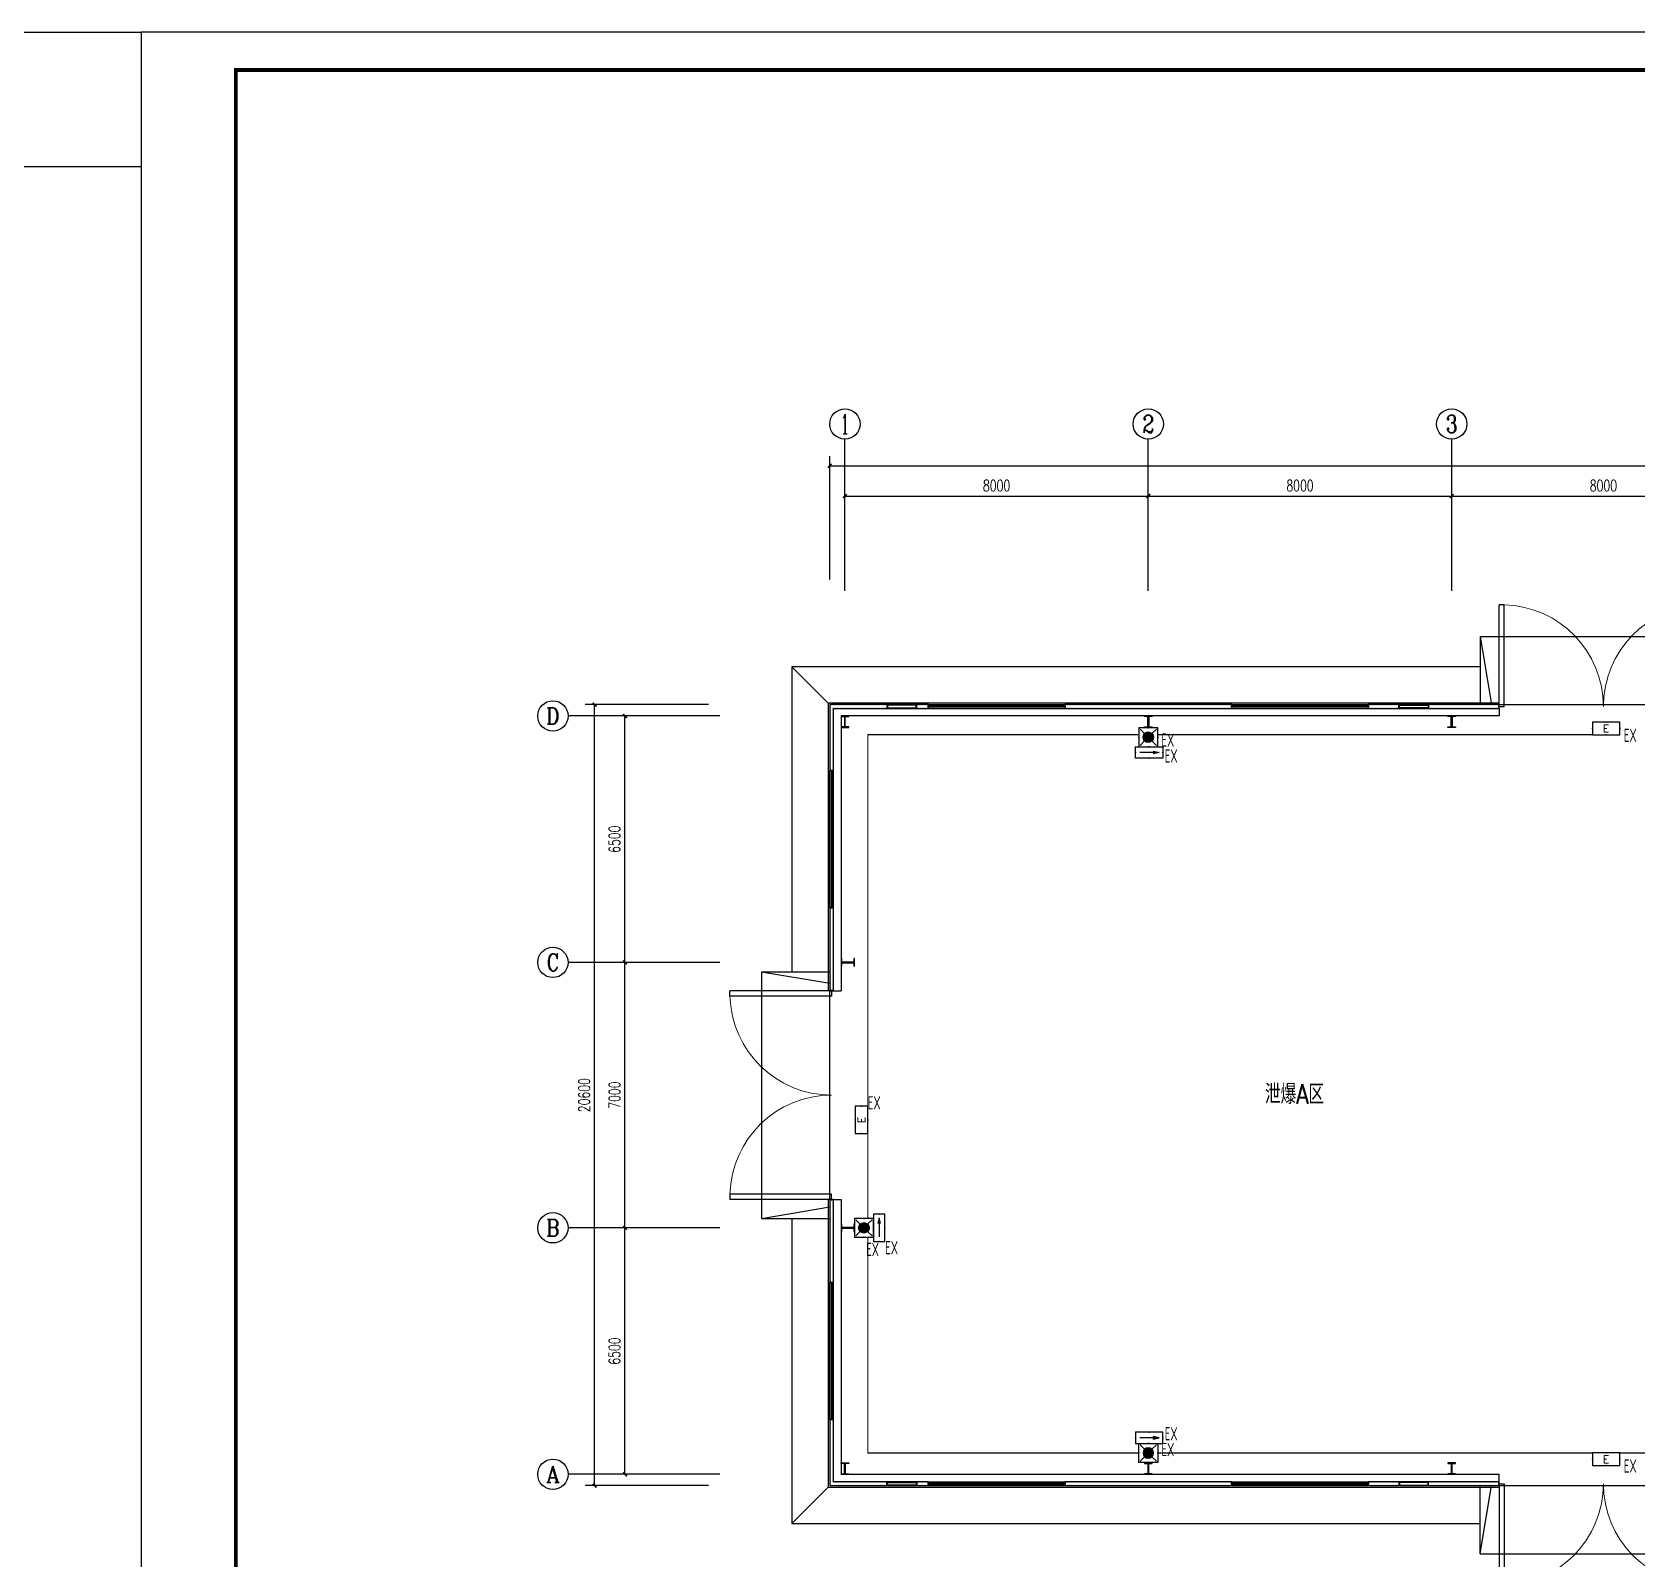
# Model space of a CAD drawing. Extents: x 1234595 to 2088511, y -80443 to 75292.
# Drawn here: x 1344770 to 1387086, y -41469 to -1201 of the extents above; entities that cross this region are included whole.
import ezdxf
from ezdxf.enums import TextEntityAlignment as Align

# ---------------------------------------------------------------- set-up
doc = ezdxf.new("R2010")
doc.units = 0
doc.header["$LTSCALE"] = 1000
doc.header["$MEASUREMENT"] = 0
doc.linetypes.add('DASH', pattern=[0.35, 0.25, -0.1])
doc.layers.get('0').update_dxf_attribs({"linetype": 'CONTINUOUS'})
doc.layers.get('Defpoints').update_dxf_attribs({"linetype": 'CONTINUOUS'})
doc.layers.add('_0', color=7, linetype='CONTINUOUS', lineweight=25)
for name, color, linetype in [('AXIS_TEXT', 7, 'CONTINUOUS'), ('EQUIP-照明', 3, 'CONTINUOUS'), ('PUB_TITLE', 4, 'CONTINUOUS'), ('WIRE-照明', 1, 'CONTINUOUS'), ('建筑底图', 251, 'CONTINUOUS'), ('电气文字', 7, 'CONTINUOUS')]:
    doc.layers.add(name, color=color, linetype=linetype)
doc.styles.add('_HZTXT', font='txt.shx', dxfattribs={"width": 0.8, "bigfont": 'HZTXT.shx'})
doc.styles.add('_TCH_AXIS', font='COMPLEX', dxfattribs={"bigfont": 'GBCBIG'})
doc.styles.add('_TCH_DIM_T3', font='SIMPLEX', dxfattribs={"width": 0.705882, "bigfont": 'GBCBIG'})
doc.styles.add('_TEL_DIM', font='SIMPLEX', dxfattribs={"width": 0.8, "height": 3.5, "bigfont": 'HZTXT'})
doc.styles.add('COMPLEX', font='COMPLEX')
doc.styles.add('sceie', font='sceie.shx', dxfattribs={"width": 0.7, "bigfont": 'sceic.shx'})
doc.dimstyles.new('_TCH_ARCH&&100', dxfattribs={"dimtxt": 297.5, "dimasz": 100, "dimexe": 250, "dimexo": 300, "dimgap": 126.25, "dimtad": 1, "dimdec": 0, "dimzin": 0, "dimdsep": 46, "dimtxsty": '_TCH_DIM_T3', "dimblk": 'ARCHTICK', "dimcen": 0.09, "dimclrt": 7, "dimazin": 2, "dimtfac": 1, "dimtdec": 0, "dimtix": 1, "dimtmove": 2, "dimatfit": 3, "dimfxl": 0, "dimtolj": 1, "dimtzin": 0, "dimarcsym": 0})

# ---------------------------------------------------------------- blocks, each defined once
blk = doc.blocks.new('$equip$00002534')
for p, q in [((-0.72, 0.66), (-0.72, 0)), ((0.72, 0.66), (-0.72, 0.66)), ((-0.72, 0), (0.72, 0)), ((0.72, 0), (0.72, 0.66))]:
    blk.add_line(p, q)
at = {"const_width": 0.04}
blk.add_lwpolyline([(-0.72, 0.66), (-0.72, 0), (0.72, 0), (0.72, 0.66), (-0.72, 0.66), (-0.72, 0)], dxfattribs=at)
for p in [(-0.72, 0.33), (0, 0.66), (0, 0), (0.72, 0.33)]:
    blk.add_point(p)
at = {"color": 7, "style": '_TEL_DIM'}
blk.add_attdef('$TEXT$', text='', height=0.4, dxfattribs=at).set_placement((0, 0.33), align=Align.MIDDLE_CENTER)
at = {"color": 7, "style": '_TEL_DIM', "flags": 1}
blk.add_attdef('A', text='', height=0.00002, dxfattribs=at).set_placement((0, 0), align=Align.MIDDLE_CENTER)
blk = doc.blocks.new('$equip$00002604')
blk.add_hatch(color=256).paths.add_polyline_path([(0.275, 0.5, 1), (-0.274, 0.5, 1)])
for p, q in [((-0.429, 0.929), (-0.194, 0.694)), ((0.194, 0.694), (0.429, 0.929)), ((-0.429, 0.071), (-0.194, 0.306)), ((0.194, 0.306), (0.429, 0.071))]:
    blk.add_line(p, q)
at = {"const_width": 0.04}
blk.add_lwpolyline([(-0.5, 1), (-0.5, 0), (0.5, 0), (0.5, 1), (-0.5, 1), (-0.5, 0)], dxfattribs=at)
blk.add_lwpolyline([(-0.5, 1), (-0.5, 0), (0.5, 0), (0.5, 1)], close=True)
blk.add_circle((0, 0.5), 0.275)
for p in [(0, 1), (-0.5, 0.5), (0, 0), (0.5, 0.5)]:
    blk.add_point(p)
at = {"color": 7, "style": '_TEL_DIM', "flags": 1}
blk.add_attdef('A', text='', height=0.000025, dxfattribs=at).set_placement((0, 0), align=Align.MIDDLE_CENTER)
blk = doc.blocks.new('$equip$00002541')
blk.add_hatch(color=256).paths.add_polyline_path([(-0.24, 0.372), (-0.528, 0.3), (-0.24, 0.228)])
for p, q in [((-0.72, 0.6), (-0.72, 0)), ((0.72, 0.6), (-0.72, 0.6)), ((-0.72, 0), (0.72, 0)), ((-0.24, 0.372), (-0.528, 0.3)), ((-0.528, 0.3), (-0.24, 0.228)), ((-0.24, 0.372), (-0.24, 0.228)), ((0.72, 0), (0.72, 0.6))]:
    blk.add_line(p, q)
at = {"color": 7}
blk.add_line((-0.48, 0.3), (0.48, 0.3), dxfattribs=at)
at = {"const_width": 0.04}
blk.add_lwpolyline([(-0.72, 0.6), (-0.72, 0), (0.72, 0), (0.72, 0.6), (-0.72, 0.6), (-0.72, 0)], dxfattribs=at)
for p in [(-0.72, 0.3), (0, 0.6), (0, 0), (0.72, 0.3)]:
    blk.add_point(p)
at = {"color": 7, "style": '_TEL_DIM', "flags": 1}
blk.add_attdef('A', text='', height=0.00002, dxfattribs=at).set_placement((0, 0), align=Align.MIDDLE_CENTER)
blk = doc.blocks.new('$DorLib2D$00000002')
for p, q in [((-0.5, 0), (-0.5, 0.4875)), ((-0.475, 0.4875), (-0.5, 0.4875)), ((-0.475, 0), (-0.475, 0.4875)), ((0.475, 0), (0.475, 0.4875)), ((0.475, 0.4875), (0.5, 0.4875)), ((0.5, 0), (0.5, 0.4875)), ((-0.5, 0), (-0.475, 0)), ((0.5, 0), (0.475, 0))]:
    blk.add_line(p, q)
at = {"lineweight": 13}
for centre, start, end in [((-0.4875, 0), 0, 88.53072), ((0.4875, 0), 91.46928, 180)]:
    blk.add_arc(centre, 0.4875, start, end, dxfattribs=at)
blk = doc.blocks.new('$TCHSYS$WIN2D')
for p, q in [((-0.5, 0.5), (0.5, 0.5)), ((-0.5, 0.5), (-0.5, -0.5)), ((0.5, 0.5), (0.5, -0.5)), ((0.5, 0.167), (-0.5, 0.167)), ((0.5, -0.167), (-0.5, -0.167)), ((-0.5, -0.5), (0.5, -0.5))]:
    blk.add_line(p, q)
blk = doc.blocks.new('_ArchTick')
at = {"color": 0, "linetype": 'ByBlock', "const_width": 0.4}
blk.add_lwpolyline([(-0.5, -0.5), (0.5, 0.5)], dxfattribs=at)
blk = doc.blocks.new('*D107')
at = {"layer": 'Defpoints', "color": 0, "transparency": 16777216}
for p in [(1360403, -32737), (1362903, -32737), (1362903, -39237)]:
    blk.add_point(p, dxfattribs=at)
at = {"layer": '建筑底图', "color": 0, "lineweight": -2, "transparency": 16777216}
for p, q in [((1362603, -32737), (1360153, -32737)), ((1360403, -39237), (1360403, -32737)), ((1362603, -39237), (1360153, -39237))]:
    blk.add_line(p, q, dxfattribs=at)
at = {"layer": '建筑底图', "color": 0, "lineweight": -2, "transparency": 16777216, "xscale": 100, "yscale": 100, "zscale": 100}
for p, rotation in [((1360403, -32737), 90), ((1360403, -39237), 270)]:
    blk.add_blockref('_ArchTick', p, dxfattribs=dict(at, rotation=rotation))
at = {"layer": '建筑底图', "color": 7, "transparency": 16777216, "insert": (1360128, -35987), "char_height": 297.5, "attachment_point": 5, "rotation": 90, "style": '_TCH_DIM_T3'}
blk.add_mtext('\\A1;6500', dxfattribs=at)
blk = doc.blocks.new('*D108')
at = {"layer": 'Defpoints', "color": 0, "transparency": 16777216}
for p in [(1360403, -25737), (1362903, -25737), (1362903, -32737)]:
    blk.add_point(p, dxfattribs=at)
at = {"layer": '建筑底图', "color": 0, "lineweight": -2, "transparency": 16777216}
for p, q in [((1362603, -25737), (1360153, -25737)), ((1360403, -32737), (1360403, -25737)), ((1362603, -32737), (1360153, -32737))]:
    blk.add_line(p, q, dxfattribs=at)
at = {"layer": '建筑底图', "color": 0, "lineweight": -2, "transparency": 16777216, "xscale": 100, "yscale": 100, "zscale": 100}
for p, rotation in [((1360403, -25737), 90), ((1360403, -32737), 270)]:
    blk.add_blockref('_ArchTick', p, dxfattribs=dict(at, rotation=rotation))
at = {"layer": '建筑底图', "color": 7, "transparency": 16777216, "insert": (1360128, -29237), "char_height": 297.5, "attachment_point": 5, "rotation": 90, "style": '_TCH_DIM_T3'}
blk.add_mtext('\\A1;7000', dxfattribs=at)
blk = doc.blocks.new('*D109')
at = {"layer": 'Defpoints', "color": 0, "transparency": 16777216}
for p in [(1360403, -19237), (1362903, -19237), (1362903, -25737)]:
    blk.add_point(p, dxfattribs=at)
at = {"layer": '建筑底图', "color": 0, "lineweight": -2, "transparency": 16777216}
for p, q in [((1362603, -19237), (1360153, -19237)), ((1360403, -25737), (1360403, -19237)), ((1362603, -25737), (1360153, -25737))]:
    blk.add_line(p, q, dxfattribs=at)
at = {"layer": '建筑底图', "color": 0, "lineweight": -2, "transparency": 16777216, "xscale": 100, "yscale": 100, "zscale": 100}
for p, rotation in [((1360403, -19237), 90), ((1360403, -25737), 270)]:
    blk.add_blockref('_ArchTick', p, dxfattribs=dict(at, rotation=rotation))
at = {"layer": '建筑底图', "color": 7, "transparency": 16777216, "insert": (1360128, -22487), "char_height": 297.5, "attachment_point": 5, "rotation": 90, "style": '_TCH_DIM_T3'}
blk.add_mtext('\\A1;6500', dxfattribs=at)
blk = doc.blocks.new('*D110')
at = {"layer": 'Defpoints', "color": 0, "transparency": 16777216}
for p in [(1359603, -18937), (1362903, -18937), (1362903, -39537)]:
    blk.add_point(p, dxfattribs=at)
at = {"layer": '建筑底图', "color": 0, "lineweight": -2, "transparency": 16777216}
for p, q in [((1362603, -18937), (1359353, -18937)), ((1359603, -39537), (1359603, -18937)), ((1362603, -39537), (1359353, -39537))]:
    blk.add_line(p, q, dxfattribs=at)
at = {"layer": '建筑底图', "color": 0, "lineweight": -2, "transparency": 16777216, "xscale": 100, "yscale": 100, "zscale": 100}
for p, rotation in [((1359603, -18937), 90), ((1359603, -39537), 270)]:
    blk.add_blockref('_ArchTick', p, dxfattribs=dict(at, rotation=rotation))
at = {"layer": '建筑底图', "color": 7, "transparency": 16777216, "insert": (1359328, -29237), "char_height": 297.5, "attachment_point": 5, "rotation": 90, "style": '_TCH_DIM_T3'}
blk.add_mtext('\\A1;20600', dxfattribs=at)
blk = doc.blocks.new('_AXISO')
blk.add_circle((0, 0), 0.5)
at = {"layer": 'AXIS_TEXT', "style": 'COMPLEX', "width": 1.041667}
blk.add_attdef('A', text='', height=0.56, dxfattribs=at).set_placement((-0.25, -0.28), (0.25, -0.28), align=Align.FIT)
blk = doc.blocks.new('*D115')
at = {"layer": 'Defpoints', "color": 0, "transparency": 16777216}
for p in [(1374203, -13437), (1366203, -15937), (1374203, -15937)]:
    blk.add_point(p, dxfattribs=at)
at = {"layer": '建筑底图', "color": 0, "lineweight": -2, "transparency": 16777216}
for p, q in [((1366203, -15637), (1366203, -13187)), ((1366203, -13437), (1374203, -13437)), ((1374203, -15637), (1374203, -13187))]:
    blk.add_line(p, q, dxfattribs=at)
at = {"layer": '建筑底图', "color": 0, "lineweight": -2, "transparency": 16777216, "xscale": 100, "yscale": 100, "zscale": 100, "rotation": 180}
blk.add_blockref('_ArchTick', (1366203, -13437), dxfattribs=at)
at = {"layer": '建筑底图', "color": 0, "lineweight": -2, "transparency": 16777216, "xscale": 100, "yscale": 100, "zscale": 100}
blk.add_blockref('_ArchTick', (1374203, -13437), dxfattribs=at)
at = {"layer": '建筑底图', "color": 7, "transparency": 16777216, "insert": (1370203, -13162), "char_height": 297.5, "attachment_point": 5, "style": '_TCH_DIM_T3'}
blk.add_mtext('\\A1;8000', dxfattribs=at)
blk = doc.blocks.new('*D116')
at = {"layer": 'Defpoints', "color": 0, "transparency": 16777216}
for p in [(1382203, -13437), (1374203, -15937), (1382203, -15937)]:
    blk.add_point(p, dxfattribs=at)
at = {"layer": '建筑底图', "color": 0, "lineweight": -2, "transparency": 16777216}
for p, q in [((1374203, -15637), (1374203, -13187)), ((1374203, -13437), (1382203, -13437)), ((1382203, -15637), (1382203, -13187))]:
    blk.add_line(p, q, dxfattribs=at)
at = {"layer": '建筑底图', "color": 0, "lineweight": -2, "transparency": 16777216, "xscale": 100, "yscale": 100, "zscale": 100, "rotation": 180}
blk.add_blockref('_ArchTick', (1374203, -13437), dxfattribs=at)
at = {"layer": '建筑底图', "color": 0, "lineweight": -2, "transparency": 16777216, "xscale": 100, "yscale": 100, "zscale": 100}
blk.add_blockref('_ArchTick', (1382203, -13437), dxfattribs=at)
at = {"layer": '建筑底图', "color": 7, "transparency": 16777216, "insert": (1378203, -13162), "char_height": 297.5, "attachment_point": 5, "style": '_TCH_DIM_T3'}
blk.add_mtext('\\A1;8000', dxfattribs=at)
blk = doc.blocks.new('*D117')
at = {"layer": 'Defpoints', "color": 0, "transparency": 16777216}
for p in [(1390203, -13437), (1382203, -15937), (1390203, -15937)]:
    blk.add_point(p, dxfattribs=at)
at = {"layer": '建筑底图', "color": 0, "lineweight": -2, "transparency": 16777216}
for p, q in [((1382203, -15637), (1382203, -13187)), ((1382203, -13437), (1390203, -13437)), ((1390203, -15637), (1390203, -13187))]:
    blk.add_line(p, q, dxfattribs=at)
at = {"layer": '建筑底图', "color": 0, "lineweight": -2, "transparency": 16777216, "xscale": 100, "yscale": 100, "zscale": 100, "rotation": 180}
blk.add_blockref('_ArchTick', (1382203, -13437), dxfattribs=at)
at = {"layer": '建筑底图', "color": 0, "lineweight": -2, "transparency": 16777216, "xscale": 100, "yscale": 100, "zscale": 100}
blk.add_blockref('_ArchTick', (1390203, -13437), dxfattribs=at)
at = {"layer": '建筑底图', "color": 7, "transparency": 16777216, "insert": (1386203, -13162), "char_height": 297.5, "attachment_point": 5, "style": '_TCH_DIM_T3'}
blk.add_mtext('\\A1;8000', dxfattribs=at)
blk = doc.blocks.new('*D121')
at = {"layer": 'Defpoints', "color": 0, "transparency": 16777216}
for p in [(1414603, -12637), (1365803, -15937), (1414603, -15937)]:
    blk.add_point(p, dxfattribs=at)
at = {"layer": '建筑底图', "color": 0, "lineweight": -2, "transparency": 16777216}
for p, q in [((1365803, -15637), (1365803, -12387)), ((1365803, -12637), (1414603, -12637)), ((1414603, -15637), (1414603, -12387))]:
    blk.add_line(p, q, dxfattribs=at)
at = {"layer": '建筑底图', "color": 0, "lineweight": -2, "transparency": 16777216, "xscale": 100, "yscale": 100, "zscale": 100, "rotation": 180}
blk.add_blockref('_ArchTick', (1365803, -12637), dxfattribs=at)
at = {"layer": '建筑底图', "color": 0, "lineweight": -2, "transparency": 16777216, "xscale": 100, "yscale": 100, "zscale": 100}
blk.add_blockref('_ArchTick', (1414603, -12637), dxfattribs=at)
at = {"layer": '建筑底图', "color": 7, "transparency": 16777216, "insert": (1390203, -12362), "char_height": 297.5, "attachment_point": 5, "style": '_TCH_DIM_T3'}
blk.add_mtext('\\A1;48800', dxfattribs=at)

msp = doc.modelspace()

# ---------------------------------------------------------------- hatches: boundary and pattern name
at = {"layer": '建筑底图'}
for points in [[(1365802.7, -18936.9), (1365802.7, -20686.9), (1365832.7, -20656.9), (1365832.7, -18966.9)], [(1368402.7, -18936.9), (1365802.7, -18936.9), (1365832.7, -18966.9), (1368372.7, -18966.9)], [(1365902.7, -20686.9), (1365902.7, -19036.9), (1365872.7, -19006.9), (1365872.7, -20656.9)], [(1365902.7, -19036.9), (1368402.7, -19036.9), (1368372.7, -19006.9), (1365872.7, -19006.9)], [(1368402.7, -19036.9), (1368402.7, -18936.9), (1368372.7, -18966.9), (1368372.7, -19006.9)], [(1376402.7, -18936.9), (1372002.7, -18936.9), (1372032.7, -18966.9), (1376372.7, -18966.9)], [(1372002.7, -18936.9), (1372002.7, -19036.9), (1372032.7, -19006.9), (1372032.7, -18966.9)], [(1372002.7, -19036.9), (1376402.7, -19036.9), (1376372.7, -19006.9), (1372032.7, -19006.9)], [(1376402.7, -19036.9), (1376402.7, -18936.9), (1376372.7, -18966.9), (1376372.7, -19006.9)], [(1383452.7, -18936.9), (1380002.7, -18936.9), (1380032.7, -18966.9), (1383422.7, -18966.9)], [(1380002.7, -18936.9), (1380002.7, -19036.9), (1380032.7, -19006.9), (1380032.7, -18966.9)], [(1380002.7, -19036.9), (1383452.7, -19036.9), (1383422.7, -19006.9), (1380032.7, -19006.9)], [(1383452.7, -19036.9), (1383452.7, -18936.9), (1383422.7, -18966.9), (1383422.7, -19006.9)], [(1366192.7, -19520.9), (1366102.7, -19520.9), (1366102.7, -19536.9), (1366302.7, -19536.9), (1366302.7, -19520.9), (1366212.7, -19520.9), (1366212.7, -19252.9), (1366302.7, -19252.9), (1366302.7, -19236.9), (1366102.7, -19236.9), (1366102.7, -19252.9), (1366192.7, -19252.9)], [(1374212.7, -19520.9), (1374302.7, -19520.9), (1374302.7, -19536.9), (1374102.7, -19536.9), (1374102.7, -19520.9), (1374192.7, -19520.9), (1374192.7, -19252.9), (1374102.7, -19252.9), (1374102.7, -19236.9), (1374302.7, -19236.9), (1374302.7, -19252.9), (1374212.7, -19252.9)], [(1382212.7, -19520.9), (1382302.7, -19520.9), (1382302.7, -19536.9), (1382102.7, -19536.9), (1382102.7, -19520.9), (1382192.7, -19520.9), (1382192.7, -19252.9), (1382102.7, -19252.9), (1382102.7, -19236.9), (1382302.7, -19236.9), (1382302.7, -19252.9), (1382212.7, -19252.9)], [(1365802.7, -20686.9), (1365902.7, -20686.9), (1365872.7, -20656.9), (1365832.7, -20656.9)], [(1365902.7, -24286.9), (1365802.7, -24286.9), (1365832.7, -24316.9), (1365872.7, -24316.9)], [(1365802.7, -24286.9), (1365802.7, -26486.9), (1365832.7, -26456.9), (1365832.7, -24316.9)], [(1365902.7, -26486.9), (1365902.7, -24286.9), (1365872.7, -24316.9), (1365872.7, -26456.9)], [(1366118.7, -25726.9), (1366118.7, -25636.9), (1366102.7, -25636.9), (1366102.7, -25836.9), (1366118.7, -25836.9), (1366118.7, -25746.9), (1366436.7, -25746.9), (1366436.7, -25836.9), (1366452.7, -25836.9), (1366452.7, -25636.9), (1366436.7, -25636.9), (1366436.7, -25726.9)], [(1365802.7, -26486.9), (1365902.7, -26486.9), (1365872.7, -26456.9), (1365832.7, -26456.9)], [(1365902.7, -31986.9), (1365802.7, -31986.9), (1365832.7, -32016.9), (1365872.7, -32016.9)], [(1365802.7, -31986.9), (1365802.7, -34186.9), (1365832.7, -34156.9), (1365832.7, -32016.9)], [(1365902.7, -34186.9), (1365902.7, -31986.9), (1365872.7, -32016.9), (1365872.7, -34156.9)], [(1366118.7, -32726.9), (1366118.7, -32636.9), (1366102.7, -32636.9), (1366102.7, -32836.9), (1366118.7, -32836.9), (1366118.7, -32746.9), (1366436.7, -32746.9), (1366436.7, -32836.9), (1366452.7, -32836.9), (1366452.7, -32636.9), (1366436.7, -32636.9), (1366436.7, -32726.9)], [(1365802.7, -34186.9), (1365902.7, -34186.9), (1365872.7, -34156.9), (1365832.7, -34156.9)], [(1365902.7, -37786.9), (1365802.7, -37786.9), (1365832.7, -37816.9), (1365872.7, -37816.9)], [(1365802.7, -37786.9), (1365802.7, -39536.9), (1365832.7, -39506.9), (1365832.7, -37816.9)], [(1365902.7, -39436.9), (1365902.7, -37786.9), (1365872.7, -37816.9), (1365872.7, -39466.9)], [(1366192.7, -38952.9), (1366102.7, -38952.9), (1366102.7, -38936.9), (1366302.7, -38936.9), (1366302.7, -38952.9), (1366212.7, -38952.9), (1366212.7, -39220.9), (1366302.7, -39220.9), (1366302.7, -39236.9), (1366102.7, -39236.9), (1366102.7, -39220.9), (1366192.7, -39220.9)], [(1374212.7, -38952.9), (1374302.7, -38952.9), (1374302.7, -38936.9), (1374102.7, -38936.9), (1374102.7, -38952.9), (1374192.7, -38952.9), (1374192.7, -39220.9), (1374102.7, -39220.9), (1374102.7, -39236.9), (1374302.7, -39236.9), (1374302.7, -39220.9), (1374212.7, -39220.9)], [(1382212.7, -38952.9), (1382302.7, -38952.9), (1382302.7, -38936.9), (1382102.7, -38936.9), (1382102.7, -38952.9), (1382192.7, -38952.9), (1382192.7, -39220.9), (1382102.7, -39220.9), (1382102.7, -39236.9), (1382302.7, -39236.9), (1382302.7, -39220.9), (1382212.7, -39220.9)], [(1365802.7, -39536.9), (1368402.7, -39536.9), (1368372.7, -39506.9), (1365832.7, -39506.9)], [(1368402.7, -39436.9), (1365902.7, -39436.9), (1365872.7, -39466.9), (1368372.7, -39466.9)], [(1368402.7, -39536.9), (1368402.7, -39436.9), (1368372.7, -39466.9), (1368372.7, -39506.9)], [(1376402.7, -39436.9), (1372002.7, -39436.9), (1372032.7, -39466.9), (1376372.7, -39466.9)], [(1372002.7, -39436.9), (1372002.7, -39536.9), (1372032.7, -39506.9), (1372032.7, -39466.9)], [(1372002.7, -39536.9), (1376402.7, -39536.9), (1376372.7, -39506.9), (1372032.7, -39506.9)], [(1376402.7, -39536.9), (1376402.7, -39436.9), (1376372.7, -39466.9), (1376372.7, -39506.9)], [(1383452.7, -39436.9), (1380002.7, -39436.9), (1380032.7, -39466.9), (1383422.7, -39466.9)], [(1380002.7, -39436.9), (1380002.7, -39536.9), (1380032.7, -39506.9), (1380032.7, -39466.9)], [(1380002.7, -39536.9), (1383452.7, -39536.9), (1383422.7, -39506.9), (1380032.7, -39506.9)], [(1383452.7, -39536.9), (1383452.7, -39436.9), (1383422.7, -39466.9), (1383422.7, -39506.9)]]:
    msp.add_hatch(color=256, dxfattribs=at).paths.add_polyline_path(points)

# ---------------------------------------------------------------- linework, layer by layer
at = {"layer": '_0', "color": 0}
msp.add_lwpolyline([(1341229.4, -1200.6), (1347641.8, -1200.6), (1347641.8, -4754), (1341229.4, -4754)], close=True, dxfattribs=at)
at = {"layer": 'PUB_TITLE', "color": 4}
msp.add_lwpolyline([(1347641.8, -60600.6), (1431741.8, -60600.6), (1431741.8, -1200.6), (1347641.8, -1200.6)], close=True, dxfattribs=at)
at = {"layer": 'PUB_TITLE', "color": 4, "const_width": 100}
msp.add_lwpolyline([(1350141.8, -59600.6), (1430741.8, -59600.6), (1430741.8, -2200.6), (1350141.8, -2200.6)], close=True, dxfattribs=at)
at = {"layer": 'WIRE-照明', "color": 1, "linetype": 'DASH', "const_width": 31.9}
for points in [[(1373951.4, -19733), (1366805.6, -19733), (1366805.6, -29532.5)], [(1385912.7, -19733), (1374451.4, -19733)], [(1366805.6, -32486.9), (1366805.6, -30252.5)], [(1373951.4, -38675.4), (1366805.6, -38675.4), (1366805.6, -32986.9)], [(1385912.7, -38675.4), (1374451.4, -38675.4)], [(1396423.6, -39236.9), (1396423.6, -38675.4), (1386632.7, -38675.4)]]:
    msp.add_lwpolyline(points, dxfattribs=at)
at = {"layer": '建筑底图'}
for p, q in [((1366202.7, -15936.9), (1366202.7, -11936.9)), ((1374202.7, -15936.9), (1374202.7, -11936.9)), ((1382202.7, -15936.9), (1382202.7, -11936.9)), ((1382952.7, -17136.9), (1389452.7, -17136.9)), ((1382952.7, -17136.9), (1383252.7, -18936.9)), ((1382952.7, -17136.9), (1382952.7, -18936.9)), ((1365762.7, -18896.9), (1364802.7, -17936.9)), ((1365802.7, -18936.9), (1365802.7, -20686.9)), ((1368402.7, -18936.9), (1365802.7, -18936.9)), ((1365902.7, -20686.9), (1365902.7, -19036.9)), ((1365902.7, -19036.9), (1368402.7, -19036.9)), ((1368402.7, -19036.9), (1368402.7, -18936.9)), ((1376402.7, -18936.9), (1372002.7, -18936.9)), ((1372002.7, -18936.9), (1372002.7, -19036.9)), ((1372002.7, -19036.9), (1376402.7, -19036.9)), ((1376402.7, -19036.9), (1376402.7, -18936.9)), ((1383452.7, -18936.9), (1380002.7, -18936.9)), ((1380002.7, -18936.9), (1380002.7, -19036.9)), ((1380002.7, -19036.9), (1383452.7, -19036.9)), ((1383452.7, -18936.9), (1383452.7, -18896.9)), ((1383452.7, -18936.9), (1388952.7, -18936.9)), ((1383452.7, -19036.9), (1383452.7, -18936.9)), ((1383452.7, -19036.9), (1383452.7, -19236.9)), ((1362902.7, -19236.9), (1358902.7, -19236.9)), ((1365802.7, -20686.9), (1365902.7, -20686.9)), ((1365902.7, -24286.9), (1365802.7, -24286.9)), ((1365802.7, -24286.9), (1365802.7, -26486.9)), ((1365902.7, -26486.9), (1365902.7, -24286.9)), ((1362902.7, -25736.9), (1358902.7, -25736.9)), ((1364002.7, -25986.9), (1364002.7, -32486.9)), ((1364002.7, -25986.9), (1365802.7, -26286.9)), ((1364002.7, -25986.9), (1365802.7, -25986.9)), ((1365802.7, -26486.9), (1365762.7, -26486.9)), ((1365802.7, -31986.9), (1365802.7, -26486.9)), ((1365802.7, -26486.9), (1365902.7, -26486.9)), ((1365902.7, -26486.9), (1366102.7, -26486.9)), ((1365802.7, -31986.9), (1365762.7, -31986.9)), ((1365902.7, -31986.9), (1365802.7, -31986.9)), ((1365802.7, -31986.9), (1365802.7, -34186.9)), ((1365902.7, -31986.9), (1366102.7, -31986.9)), ((1365902.7, -34186.9), (1365902.7, -31986.9)), ((1364002.7, -32486.9), (1365802.7, -32186.9)), ((1364002.7, -32486.9), (1365802.7, -32486.9)), ((1362902.7, -32736.9), (1358902.7, -32736.9)), ((1365802.7, -34186.9), (1365902.7, -34186.9)), ((1365902.7, -37786.9), (1365802.7, -37786.9)), ((1365802.7, -37786.9), (1365802.7, -39536.9)), ((1365902.7, -39436.9), (1365902.7, -37786.9)), ((1362902.7, -39236.9), (1358902.7, -39236.9)), ((1383452.7, -39436.9), (1383452.7, -39236.9)), ((1365762.7, -39576.9), (1364802.7, -40536.9)), ((1365802.7, -39536.9), (1368402.7, -39536.9)), ((1368402.7, -39436.9), (1365902.7, -39436.9)), ((1368402.7, -39536.9), (1368402.7, -39436.9)), ((1376402.7, -39436.9), (1372002.7, -39436.9)), ((1372002.7, -39436.9), (1372002.7, -39536.9)), ((1372002.7, -39536.9), (1376402.7, -39536.9)), ((1376402.7, -39536.9), (1376402.7, -39436.9)), ((1383452.7, -39436.9), (1380002.7, -39436.9)), ((1380002.7, -39436.9), (1380002.7, -39536.9)), ((1380002.7, -39536.9), (1383452.7, -39536.9)), ((1382952.7, -41336.9), (1383252.7, -39536.9)), ((1382952.7, -41336.9), (1382952.7, -39536.9)), ((1383452.7, -39536.9), (1383452.7, -39436.9)), ((1383452.7, -39536.9), (1383452.7, -39576.9)), ((1383452.7, -39536.9), (1388952.7, -39536.9)), ((1382952.7, -41336.9), (1389452.7, -41336.9))]:
    msp.add_line(p, q, dxfattribs=at)
for points in [[(1382952.7, -17936.9), (1364802.7, -17936.9), (1364802.7, -25986.9)], [(1383452.7, -18896.9), (1365762.7, -18896.9), (1365762.7, -26486.9)], [(1367310.2, -19036.9), (1368095.2, -19036.9), (1368095.2, -18936.9), (1367310.2, -18936.9), (1367310.2, -19036.9)], [(1381595.2, -19036.9), (1380810.2, -19036.9), (1380810.2, -18936.9), (1381595.2, -18936.9), (1381595.2, -19036.9)], [(1383452.7, -19236.9), (1366102.7, -19236.9), (1366102.7, -26486.9)], [(1365762.7, -31986.9), (1365762.7, -39576.9), (1383452.7, -39576.9)], [(1366102.7, -31986.9), (1366102.7, -39236.9), (1383452.7, -39236.9)], [(1364802.7, -32486.9), (1364802.7, -40536.9), (1382952.7, -40536.9)], [(1367310.2, -39436.9), (1368095.2, -39436.9), (1368095.2, -39536.9), (1367310.2, -39536.9), (1367310.2, -39436.9)], [(1381595.2, -39436.9), (1380810.2, -39436.9), (1380810.2, -39536.9), (1381595.2, -39536.9), (1381595.2, -39436.9)]]:
    msp.add_lwpolyline(points, dxfattribs=at)
for points in [[(1367325.2, -19021.9), (1368080.2, -19021.9), (1368080.2, -18951.9), (1367325.2, -18951.9)], [(1381580.2, -19021.9), (1380825.2, -19021.9), (1380825.2, -18951.9), (1381580.2, -18951.9)], [(1366302.7, -19236.9), (1366102.7, -19236.9), (1366102.7, -19252.9), (1366192.7, -19252.9), (1366192.7, -19520.9), (1366102.7, -19520.9), (1366102.7, -19536.9), (1366302.7, -19536.9), (1366302.7, -19520.9), (1366212.7, -19520.9), (1366212.7, -19252.9), (1366302.7, -19252.9)], [(1374102.7, -19236.9), (1374302.7, -19236.9), (1374302.7, -19252.9), (1374212.7, -19252.9), (1374212.7, -19520.9), (1374302.7, -19520.9), (1374302.7, -19536.9), (1374102.7, -19536.9), (1374102.7, -19520.9), (1374192.7, -19520.9), (1374192.7, -19252.9), (1374102.7, -19252.9)], [(1382102.7, -19236.9), (1382302.7, -19236.9), (1382302.7, -19252.9), (1382212.7, -19252.9), (1382212.7, -19520.9), (1382302.7, -19520.9), (1382302.7, -19536.9), (1382102.7, -19536.9), (1382102.7, -19520.9), (1382192.7, -19520.9), (1382192.7, -19252.9), (1382102.7, -19252.9)], [(1366452.7, -25836.9), (1366452.7, -25636.9), (1366436.7, -25636.9), (1366436.7, -25726.9), (1366118.7, -25726.9), (1366118.7, -25636.9), (1366102.7, -25636.9), (1366102.7, -25836.9), (1366118.7, -25836.9), (1366118.7, -25746.9), (1366436.7, -25746.9), (1366436.7, -25836.9)], [(1366452.7, -32836.9), (1366452.7, -32636.9), (1366436.7, -32636.9), (1366436.7, -32726.9), (1366118.7, -32726.9), (1366118.7, -32636.9), (1366102.7, -32636.9), (1366102.7, -32836.9), (1366118.7, -32836.9), (1366118.7, -32746.9), (1366436.7, -32746.9), (1366436.7, -32836.9)], [(1366302.7, -39236.9), (1366102.7, -39236.9), (1366102.7, -39220.9), (1366192.7, -39220.9), (1366192.7, -38952.9), (1366102.7, -38952.9), (1366102.7, -38936.9), (1366302.7, -38936.9), (1366302.7, -38952.9), (1366212.7, -38952.9), (1366212.7, -39220.9), (1366302.7, -39220.9)], [(1374102.7, -39236.9), (1374302.7, -39236.9), (1374302.7, -39220.9), (1374212.7, -39220.9), (1374212.7, -38952.9), (1374302.7, -38952.9), (1374302.7, -38936.9), (1374102.7, -38936.9), (1374102.7, -38952.9), (1374192.7, -38952.9), (1374192.7, -39220.9), (1374102.7, -39220.9)], [(1382102.7, -39236.9), (1382302.7, -39236.9), (1382302.7, -39220.9), (1382212.7, -39220.9), (1382212.7, -38952.9), (1382302.7, -38952.9), (1382302.7, -38936.9), (1382102.7, -38936.9), (1382102.7, -38952.9), (1382192.7, -38952.9), (1382192.7, -39220.9), (1382102.7, -39220.9)], [(1367325.2, -39451.9), (1368080.2, -39451.9), (1368080.2, -39521.9), (1367325.2, -39521.9)], [(1381580.2, -39451.9), (1380825.2, -39451.9), (1380825.2, -39521.9), (1381580.2, -39521.9)]]:
    msp.add_lwpolyline(points, close=True, dxfattribs=at)

# ---------------------------------------------------------------- block references
at = {"layer": 'EQUIP-照明', "xscale": 500, "yscale": 500, "zscale": 500}
for p in [(1386272.7, -19733), (1386272.7, -39005.4)]:
    msp.add_blockref('$equip$00002534', p, dxfattribs=at).add_auto_attribs({'$TEXT$': 'E'})
at = {"layer": 'EQUIP-照明', "yscale": 500, "zscale": 500}
for name, p, xscale in [('$equip$00002604', (1374201.4, -20047.4), 500), ('$equip$00002541', (1374222.2, -20347.4), -500), ('$equip$00002604', (1366702.7, -32986.9), 500)]:
    msp.add_blockref(name, p, dxfattribs=dict(at, xscale=xscale))
at = {"layer": 'EQUIP-照明', "xscale": 500, "yscale": 500, "zscale": 500, "rotation": 90}
msp.add_blockref('$equip$00002534', (1366805.6, -29892.5), dxfattribs=at).add_auto_attribs({'$TEXT$': 'E'})
at = {"layer": 'EQUIP-照明', "yscale": 500, "zscale": 500}
for name, p, xscale, rotation in [('$equip$00002541', (1366952.7, -32736.9), 500, 270), ('$equip$00002541', (1374222.2, -38125.4), 500, 180), ('$equip$00002604', (1374201.4, -38425.4), -500, 180)]:
    msp.add_blockref(name, p, dxfattribs=dict(at, xscale=xscale, rotation=rotation))
at = {"layer": '建筑底图'}
ref = msp.add_blockref('_AXISO', (1366202.7, -11536.9), dxfattribs=dict(at, xscale=800, yscale=800, zscale=800))
ref.add_attrib('A', '1', dxfattribs={"layer": 'AXIS_TEXT', "color": 0, "height": 514.7, "style": '_TCH_AXIS'}).set_placement((1366092.4, -11794.2), (1366313, -11794.2), align=Align.FIT)
ref = msp.add_blockref('_AXISO', (1374202.7, -11536.9), dxfattribs=dict(at, xscale=800, yscale=800, zscale=800))
ref.add_attrib('A', '2', dxfattribs={"layer": 'AXIS_TEXT', "color": 0, "height": 465.9, "style": '_TCH_AXIS'}).set_placement((1374047.4, -11769.9), (1374358, -11769.9), align=Align.FIT)
ref = msp.add_blockref('_AXISO', (1382202.7, -11536.9), dxfattribs=dict(at, xscale=800, yscale=800, zscale=800))
ref.add_attrib('A', '3', dxfattribs={"layer": 'AXIS_TEXT', "color": 0, "height": 465.9, "style": '_TCH_AXIS'}).set_placement((1382047.4, -11769.9), (1382358, -11769.9), align=Align.FIT)
for name, p, xscale, yscale, zscale in [('$DorLib2D$00000002', (1386202.7, -18986.9), 5500, 5500, 5500), ('$TCHSYS$WIN2D', (1370202.7, -18986.9), 3600, -100, 3600), ('$TCHSYS$WIN2D', (1378202.7, -18986.9), 3600, -100, 3600), ('$TCHSYS$WIN2D', (1370202.7, -39486.9), 3600, 100, 3600), ('$TCHSYS$WIN2D', (1378202.7, -39486.9), 3600, 100, 3600), ('$DorLib2D$00000002', (1386202.7, -39486.9), 5500, -5500, 5500)]:
    msp.add_blockref(name, p, dxfattribs=dict(at, xscale=xscale, yscale=yscale, zscale=zscale))
ref = msp.add_blockref('_AXISO', (1358502.7, -19236.9), dxfattribs=dict(at, xscale=800, yscale=800, zscale=800))
ref.add_attrib('A', 'D', dxfattribs={"layer": 'AXIS_TEXT', "color": 0, "height": 435.3, "style": '_TCH_AXIS'}).set_placement((1358326.5, -19454.5), (1358678.9, -19454.5), align=Align.FIT)
at = {"layer": '建筑底图', "rotation": 90}
for name, p, xscale, yscale, zscale in [('$TCHSYS$WIN2D', (1365852.7, -22486.9), 3600, -100, 3600), ('$DorLib2D$00000002', (1365852.7, -29236.9), -5500, 5500, -5500), ('$TCHSYS$WIN2D', (1365852.7, -35986.9), 3600, -100, 3600)]:
    msp.add_blockref(name, p, dxfattribs=dict(at, xscale=xscale, yscale=yscale, zscale=zscale))
at = {"layer": '建筑底图'}
ref = msp.add_blockref('_AXISO', (1358502.7, -25736.9), dxfattribs=dict(at, xscale=800, yscale=800, zscale=800))
ref.add_attrib('A', 'C', dxfattribs={"layer": 'AXIS_TEXT', "color": 0, "height": 455.7, "style": '_TCH_AXIS'}).set_placement((1358339.9, -25964.7), (1358665.4, -25964.7), align=Align.FIT)
ref = msp.add_blockref('_AXISO', (1358502.7, -32736.9), dxfattribs=dict(at, xscale=800, yscale=800, zscale=800))
ref.add_attrib('A', 'B', dxfattribs={"layer": 'AXIS_TEXT', "color": 0, "height": 435.3, "style": '_TCH_AXIS'}).set_placement((1358326.5, -32954.5), (1358678.9, -32954.5), align=Align.FIT)
ref = msp.add_blockref('_AXISO', (1358502.7, -39236.9), dxfattribs=dict(at, xscale=800, yscale=800, zscale=800))
ref.add_attrib('A', 'A', dxfattribs={"layer": 'AXIS_TEXT', "color": 0, "height": 425.2, "style": '_TCH_AXIS'}).set_placement((1358320.5, -39449.5), (1358684.9, -39449.5), align=Align.FIT)

# ---------------------------------------------------------------- texts
at = {"layer": '建筑底图', "style": '_HZTXT', "width": 0.8}
msp.add_text('泄爆A区', height=517.24, dxfattribs=at).set_placement((1377277, -29468.8))
at = {"layer": '电气文字', "style": 'sceie', "width": 0.7}
for p in [(1374549.3, -20050.3), (1386741.5, -19922.6), (1374635.3, -20465.7), (1366805.6, -29615.8), (1366762.1, -33482.6), (1367263.8, -33435.4), (1374635.3, -38344.7), (1374549.3, -38760), (1386741.5, -39195)]:
    msp.add_text('EX', height=350, dxfattribs=at).set_placement(p)

# ---------------------------------------------------------------- dimensions: what is measured, and where the dimension line sits
at = {"layer": '建筑底图'}
for p1, p2, distance, picture, middle in [((1365802.7, -15936.9), (1414602.7, -15936.9), 3300, '*D121', (1390202.7, -12361.9)), ((1366202.7, -15936.9), (1374202.7, -15936.9), 2500, '*D115', (1370202.7, -13161.9)), ((1374202.7, -15936.9), (1382202.7, -15936.9), 2500, '*D116', (1378202.7, -13161.9)), ((1382202.7, -15936.9), (1390202.7, -15936.9), 2500, '*D117', (1386202.7, -13161.9)), ((1362902.7, -39536.9), (1362902.7, -18936.9), 3300, '*D110', (1359327.7, -29236.9)), ((1362902.7, -25736.9), (1362902.7, -19236.9), 2500, '*D109', (1360127.7, -22486.9)), ((1362902.7, -32736.9), (1362902.7, -25736.9), 2500, '*D108', (1360127.7, -29236.9)), ((1362902.7, -39236.9), (1362902.7, -32736.9), 2500, '*D107', (1360127.7, -35986.9))]:
    dim = msp.add_aligned_dim(p1=p1, p2=p2, distance=distance, dimstyle='_TCH_ARCH&&100', dxfattribs=at)
    dim.commit()
    dim.dimension.update_dxf_attribs({"geometry": picture, "text_midpoint": middle})

doc.saveas('drawing.dxf')
